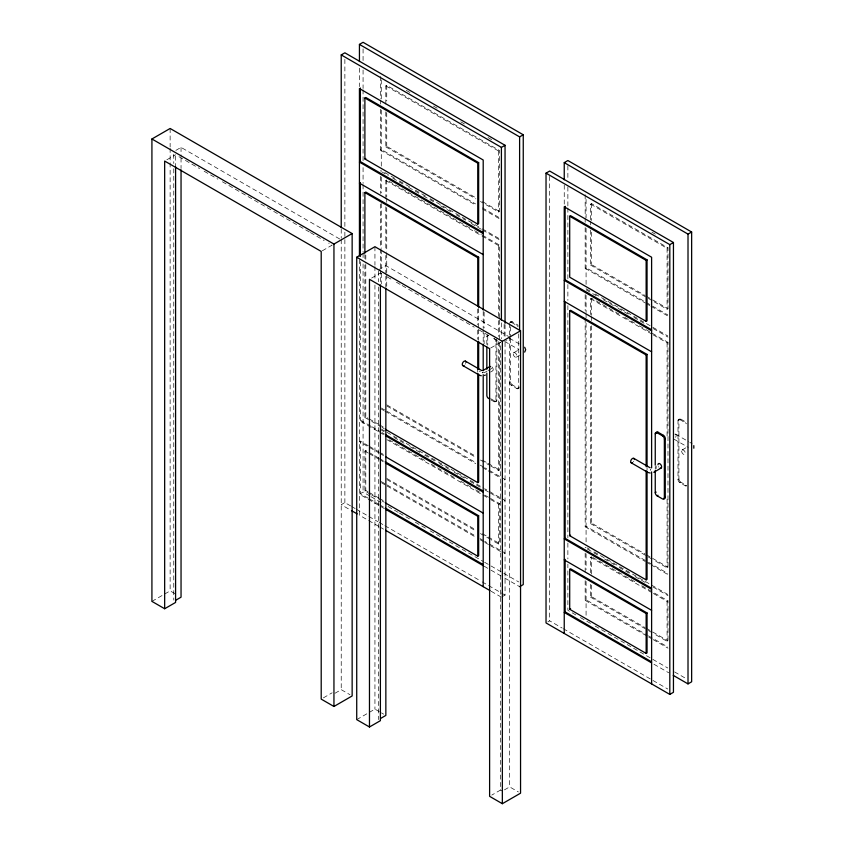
<?xml version="1.0" encoding="UTF-8"?>
<svg xmlns="http://www.w3.org/2000/svg" width="846" height="846" viewBox="0 0 846 846"><rect width="100%" height="100%" fill="white"/><g stroke="black" fill="none" stroke-linecap="round" stroke-linejoin="round"><path stroke-width="0.63" stroke-dasharray="4.23 3.17" d="M482.241 372.346L482.294 373.012L482.347 372.346M650.648 469.572L650.701 470.228L650.743 469.572M175.852 150.387L181.044 147.394L341.224 239.873M166.852 159.788L175.587 154.744M385.818 104.069L385.818 85.911L386.738 85.383L499.584 150.546L499.584 211.5L498.675 212.018L480.443 201.496M380.362 109.293L380.362 150.017L381.271 149.488L475.526 203.907M385.818 111.852L385.818 146.866L386.738 146.337L475.653 197.678M380.362 171.04L381.271 170.511M385.818 198.905L385.818 180.494L386.738 179.965L469.953 228.018M322.294 250.797L332.129 245.129L328.703 243.14M385.818 85.911L498.675 151.064L499.584 150.546M378.574 269.842L385.85 265.633L508.499 336.444M371.658 278.038L380.393 272.994L382.678 274.315M385.818 180.494L498.675 245.647L499.584 245.129L499.584 318.773M590.635 219.717L590.635 204.161L591.544 203.632L667.991 247.772L667.991 308.727L667.082 309.245L653.387 301.345M585.168 227.542L585.168 268.267L586.077 267.738L645.086 301.8M590.635 230.091L590.635 265.105L591.544 264.587L645.17 295.55M510.127 322.22L511.037 321.702M486.841 344.396L486.841 336.549L487.751 336.031A2.527 1.459 60 0 1 487.888 335.291M509.831 322.495A2.527 1.459 60 0 1 511.418 322.368L512.327 321.84L517.794 324.991A2.527 1.459 60 0 1 518.26 325.329M511.418 322.368L516.874 325.52L517.794 324.991M370.559 426.003L360.343 420.102L359.434 420.631L378.733 431.777M364.89 264.914L364.89 417.48L365.8 416.951L368.084 418.262M490.849 399.82L494.127 401.713A2.57 1.491 60 0 0 495.946 400.655L495.946 341.805L496.856 341.287A2.527 1.459 60 0 0 496.338 339.489M490.701 348.023L500.525 342.344L500.525 790.037L491.79 795.081M590.635 204.161L667.082 248.29L667.991 247.772M590.635 314.522L590.635 298.744L591.544 298.215L620.065 314.68M368.285 445.715L360.343 441.126L359.434 441.644L378.733 452.79M513.776 352.719L518.947 349.726M487.106 371.087L485.022 372.282A2.57 1.491 0 0 1 481.385 372.282L479.196 371.024M488.142 370.485L492.309 368.084M490.595 372.039L492.679 370.834M516.346 357.171L519.486 355.362M370.59 494.328L364.89 491.04L364.89 451.108L365.8 450.58L368.084 451.891M510.508 338.59L510.508 381.747L509.599 382.265A2.57 1.491 60 0 0 511.418 385.427L516.874 388.578L517.794 388.05A2.57 1.491 60 0 0 519.233 388.06M511.418 385.427L512.327 384.898L517.794 388.05M494.127 401.713L495.037 401.184A2.57 1.491 60 0 0 496.856 400.137L496.856 341.287M495.946 400.655L496.856 400.137M516.874 388.578A2.57 1.491 60 0 0 518.704 387.521L519.613 387.003M495.418 401.839L496.327 401.311M518.164 388.705L519.074 388.177M151.92 601.379L170.131 590.878L176.677 594.653M350.593 505.897L344.872 502.598L341.224 504.702L350.329 509.958M369.892 496.031L363.071 492.086L359.434 494.191L384.412 508.615M364.89 491.04L365.8 490.511L368.084 491.833M653.387 334.974L667.082 342.873L667.991 342.355L667.991 567.243L667.082 567.772L653.387 559.862M490.701 465.935L498.675 470.545L499.584 470.016L499.584 341.128M504.142 479.999L505.051 479.481L484.61 467.679M490.701 499.563L498.675 504.174L499.584 503.645L499.584 543.587L498.675 544.105L490.701 539.505M504.142 501.022L505.051 500.494L484.61 488.692M678.524 419.447L679.433 418.929M686.392 486.006A2.57 1.491 60 0 1 685.281 485.805L679.824 482.643A2.57 1.491 60 0 1 678.006 479.492L678.006 420.642L678.915 420.124A2.527 1.459 60 0 1 680.734 419.066L686.191 422.217A2.527 1.459 60 0 1 686.434 422.376M678.006 420.642A2.527 1.459 60 0 1 679.824 419.595L680.734 419.066M679.824 419.595L685.281 422.746L686.191 422.217M682.172 449.945L686.307 447.555M504.142 553.57L505.051 553.041L484.61 541.239M585.168 318.308L585.168 526.783L586.077 526.265L647.349 561.638M590.635 326.355L590.635 523.632L591.544 523.114L645.17 554.067M678.006 479.492L678.915 478.973L678.915 420.124M679.824 482.643L680.734 482.125L686.191 485.276A2.57 1.491 60 0 0 686.434 485.393M685.281 485.805L686.191 485.276M323.394 697.855L332.129 692.811M585.168 547.806L586.077 547.277M334.984 693.265L341.224 689.659L349.969 694.703M502.313 596.652L505.051 595.076L505.051 340.938M590.635 572.721L590.635 557.26L591.544 556.742L591.544 574.772M356.726 719.629L368.105 713.062M369.247 712.406L374.937 709.117L380.393 712.269M547.859 621.895L549.678 620.848L562.167 628.06M585.168 580.642L585.168 600.353L586.077 599.825L647.349 635.198M590.635 584.311L590.635 597.202L591.544 596.673L645.17 627.637M653.387 593.501L667.082 601.4L667.991 600.872L667.991 640.813L667.082 641.331L653.387 633.432M504.428 789.889L509.63 786.886L518.365 791.93M406.26 90.353L410.796 92.975M433.512 106.088L438.048 108.711M460.763 121.824L465.3 124.447M488.015 137.56L492.552 140.182M651.896 232.174L655.29 234.131M482.484 201.623L499.584 211.5M646.312 296.206L667.991 308.727M385.818 146.866L475.875 198.863M590.635 265.105L652.245 300.679M482.336 207.841L500.504 218.331M646.217 302.456L667.78 314.902M380.362 150.017L475.748 205.092M482.558 209.025L500.726 219.516M585.168 268.267L645.308 302.984M646.439 303.64L649.844 305.607M650.976 306.263L668.002 316.087M384.676 172.478L394.902 178.379M399.439 181.002L410.796 187.558M415.344 190.181L425.559 196.082M430.106 198.704L481.205 228.209M482.336 228.864L500.504 239.355M586.077 288.75L590.614 291.373M595.161 293.996L667.78 335.925M381.493 171.696L388.314 175.63M392.851 178.252L404.208 184.809M408.755 187.431L418.971 193.332M423.518 195.955L433.734 201.845M440.544 205.779L450.77 211.68M456.449 214.958L465.533 220.203M471.211 223.481L481.427 229.382M482.558 230.038L500.726 240.528M586.299 289.935L598.788 297.147M603.325 299.759L613.54 305.66M618.077 308.282L628.282 314.173M633.961 317.451L646.439 324.653M653.249 328.586L668.002 337.099M474.511 230.651L481.353 234.596M482.484 235.251L499.584 245.129M624.634 317.313L634.902 323.246M639.46 325.879L667.991 342.355M590.635 298.744L652.245 334.307M509.44 338.22L519.285 343.91M675.647 434.178L688.781 441.76M689.881 442.395L692.07 443.664M504.671 341.414L518.831 349.588M674.167 439.264L688.327 447.439M179.014 156.721L199.582 168.597M204.15 171.241L217.866 179.151M222.435 181.795L309.276 231.931M310.419 232.587L324.124 240.507M387.257 276.949L391.835 279.592M396.414 282.236L400.993 284.88M402.136 285.536L474.215 327.159M478.794 329.803L490.849 336.761M493.662 338.389L500.525 342.344M490.669 398.667L495.037 401.184M386.738 404.864L475.653 456.195M482.484 460.15L487.053 462.783M488.184 463.439L499.584 470.016M646.312 554.733L667.991 567.243M386.96 406.048L475.875 457.379M480.443 460.013L489.559 465.279M590.635 523.632L652.245 559.206M381.271 408.015L385.818 410.638M386.95 411.293L475.526 462.434M480.063 465.057L483.468 467.024M648.491 562.294L667.78 573.429M381.493 409.2L383.767 410.511M384.909 411.167L475.748 463.619M482.558 467.552L487.106 470.175M488.237 470.831L500.726 478.032M585.168 526.783L645.308 561.511M646.439 562.167L649.844 564.123M650.976 564.779L668.002 574.614M369.216 418.929L378.342 424.184M379.484 424.851L384.042 427.484M364.89 417.48L370.59 420.769M371.732 421.424L380.848 426.691M381.99 427.346L384.274 428.668M381.271 429.038L385.818 431.661M386.95 432.317L483.468 488.036M587.219 547.933L589.482 549.244M594.019 551.867L667.78 594.452M381.493 430.212L383.767 431.523M393.993 437.424L404.208 443.325M409.887 446.603L420.102 452.504M424.65 455.127L434.865 461.028M439.412 463.65L449.628 469.551M454.175 472.174L464.391 478.075M470.069 481.353L480.295 487.254M484.832 489.876L489.379 492.499M490.511 493.155L500.726 499.055M587.441 549.117L599.92 556.319M604.456 558.942L614.672 564.842M619.209 567.455L630.556 574.011M635.092 576.634L645.308 582.524M653.249 587.113L668.002 595.626M371.701 426.659L380.785 431.904M381.916 432.56L384.19 433.871M379.865 432.433L384.412 435.055M389.012 439.814L426.627 461.525M431.196 464.158L456.269 478.646M460.827 481.268L471.085 487.201M475.653 489.834L480.211 492.457M484.769 495.09L489.326 497.723M490.469 498.389L499.584 503.645M592.676 557.398L637.186 583.084M641.744 585.728L667.991 600.872M386.96 439.677L489.559 498.907M590.635 557.26L652.245 592.835M369.427 446.371L378.511 451.616M379.643 452.272L384.19 454.884M379.865 453.445L384.412 456.068M369.216 452.557L378.342 457.823M379.484 458.479L384.042 461.112M364.89 451.108L368.306 453.075M369.448 453.742L378.574 458.997M379.706 459.664L384.274 462.297M386.738 478.424L475.653 529.765M482.484 533.71L487.053 536.343M488.184 536.999L499.584 543.587M646.312 628.292L667.991 640.813M386.96 479.608L475.875 530.95M480.443 533.583L489.559 538.849M590.635 597.202L652.245 632.776M381.271 481.586L385.818 484.208M386.95 484.864L475.526 535.994M480.063 538.616L483.468 540.583M648.491 635.854L667.78 646.989M381.493 482.759L386.04 485.382M387.172 486.038L475.748 537.178M480.295 539.801L483.701 541.768M484.832 542.423L489.379 545.046M490.511 545.702L500.726 551.603M585.168 600.353L647.581 636.382M648.713 637.038L652.118 639.005M653.249 639.661L668.002 648.173M369.216 492.488L378.342 497.755M379.484 498.41L384.042 501.044M371.732 494.984L380.848 500.25M381.99 500.917L384.274 502.228M371.034 496.687L383.545 503.909M388.081 506.532L398.307 512.433M399.439 513.088L410.796 519.645M415.344 522.268L425.559 528.168M430.106 530.791L483.468 561.607M484.61 562.262L518.704 581.942M575.84 614.936L567.878 610.336L567.878 564.166M580.388 617.559L590.614 623.46M595.161 626.082L667.78 668.012M674.59 671.946L685.969 678.513M368.285 498.252L360.343 493.662L360.343 441.126M369.427 498.907L378.511 504.153M379.643 504.808L384.19 507.431M484.145 566.196L489.866 569.495M491.008 570.162L503.592 577.427M504.734 578.082L519.613 586.669M653.947 664.226L668.71 672.75M351.735 506.564L355.161 508.541M356.314 509.207L367.756 515.806M368.898 516.472L378.046 521.76M379.188 522.416L383.767 525.059M384.909 525.715L481.025 581.202M482.167 581.868L505.051 595.076M563.299 628.715L667.769 689.025M378.733 526.36L359.434 515.214L359.434 259.648M379.865 527.016L384.412 529.638M491.166 591.269L501.403 597.181M381.483 712.903L383.672 714.161M500.525 790.037L502.344 791.084M667.082 248.29L667.082 309.245M667.082 342.873L667.082 436.25M667.082 499.383L667.082 567.772M667.082 601.4L667.082 641.331M656.158 465.945L656.158 468.568M655.248 466.474L655.248 469.086M647.053 467.542L647.053 470.175M591.544 203.632L591.544 220.489M591.544 232.164L591.544 264.587M591.544 298.215L591.544 315.315M591.544 316.626L591.544 320.571M591.544 325.837L591.544 523.114M591.544 585.083L591.544 596.673M590.635 221.018L590.635 224.909M586.077 199.423L586.077 217.824M586.077 228.325L586.077 287.439M586.077 295.349L586.077 312.502M586.077 313.824L586.077 317.779M586.077 323.066L586.077 543.344M586.077 553.844L586.077 569.612M586.077 581.435L586.077 616.903M585.168 194.696L585.168 217.031M585.168 218.342L585.168 222.287M585.168 294.556L585.168 310.397M585.168 553.062L585.168 572.763M567.878 165.816L567.878 179.014M567.878 186.924L567.878 206.71M567.878 208.031L567.878 279.254M567.878 284.531L567.878 300.362M567.878 305.639L567.878 537.792M567.878 543.069L567.878 558.889M564.24 185.073L564.24 204.859M549.678 176.328L549.678 620.848M518.704 333.906L518.704 387.521M510.508 326.82L510.508 337.279M509.599 323.415L509.599 335.185M509.599 336.497L509.63 786.886M505.051 324.674L505.051 340.504M504.142 324.304L504.142 338.823M501.403 322.823L501.403 338.654M499.584 320.095L499.584 339.817M498.675 151.064L498.675 212.018M498.675 245.647L498.675 319.302M498.675 320.613L498.675 336.401M498.675 341.657L498.675 470.545M498.675 504.174L498.675 544.105M487.751 336.031L487.751 345.179M484.113 312.111L484.113 327.952M484.113 333.229L484.113 343.783M483.203 311.317L483.203 328.47M483.203 329.792L483.203 342.99M478.656 308.504L478.656 328.227M478.656 329.549L478.656 340.071M477.747 309.023L477.747 324.811M477.747 330.067L477.747 339.278M477.747 369.522L477.747 372.155M386.738 85.383L386.738 100.949M386.738 112.624L386.738 146.337M386.738 179.965L386.738 197.065M386.738 198.387L386.738 202.331M386.738 207.587L386.738 252.309M386.738 253.62L386.738 273.343M386.738 274.664L386.738 287.809M385.818 206.794L385.818 250.205M385.818 255.46L385.85 274.865M385.85 276.187L385.818 287.027M381.271 79.873L381.271 99.574M381.271 110.086L381.271 169.2M381.271 177.11L381.271 192.941M381.271 203.495L381.271 248.364M381.271 249.676L381.271 268.15M381.271 273.427L381.271 283.992M380.362 76.457L380.362 98.792M380.362 100.103L380.362 104.037M380.362 176.317L380.362 193.47M380.362 204.023L380.362 247.571M380.362 248.883L380.362 268.679M380.362 270.001L380.393 283.558M378.574 271.154L378.574 281.707M378.574 286.984L378.574 719.629M374.937 246.715L374.937 265.21M374.937 266.532L374.937 279.751M374.937 285.028L374.937 709.117M365.8 255.185L365.8 263.074M365.8 264.386L365.8 416.951M365.8 450.58L365.8 490.511M364.89 254.392L364.89 259.659M363.071 48.899L363.071 60.764M363.071 69.996L363.071 88.47M363.071 89.782L363.071 161.015M363.071 167.603L363.071 183.434M363.071 184.756L363.071 252.023M363.071 253.345L363.071 258.622M363.071 263.899L363.071 492.086M360.343 261.763L360.343 420.102M359.434 68.145L359.434 86.609M344.872 59.4L344.872 226.918M344.872 232.195L344.872 502.598M341.224 229.023L341.224 238.255M341.224 239.577L341.224 689.659M181.044 147.394L181.044 156.626M181.044 157.938L181.044 168.491M175.587 156.066L175.587 166.63M173.768 154.236L173.768 163.468M173.768 168.745L173.768 600.068M170.131 128.476L170.131 146.971M170.131 148.293L170.131 161.501M170.131 162.823L170.131 590.878M658.886 467.129A2.57 1.491 60 0 1 658.516 466.58M633.781 461.324A2.57 1.491 -60 0 1 633.4 461.874M685.281 422.746A2.527 1.459 60 0 1 686.402 423.814M680.734 482.125A2.57 1.491 60 0 1 678.915 478.973M674.833 434.104A2.57 1.491 -60 0 1 676.176 435.362A2.57 1.491 -60 0 1 674.833 438.165M516.874 325.52A2.527 1.459 60 0 1 518.175 326.873M510.519 322.622A2.527 1.459 60 0 1 512.327 321.84M512.327 384.898A2.57 1.491 60 0 1 510.508 381.747M506.87 340.473A2.57 1.491 -60 0 1 506.426 340.938M494.127 338.654A2.527 1.459 60 0 1 494.825 339.214M495.047 339.458A2.527 1.459 60 0 1 495.946 341.805M486.841 336.549A2.527 1.459 60 0 1 488.671 335.502M491.864 366.847A2.57 1.491 60 0 1 493.081 370.379A2.57 1.491 60 0 1 490.49 369.903M465.67 363.494A2.57 1.491 -60 0 1 465.385 364.097M681.643 451.119A2.57 1.491 60 0 0 684.372 454.514A2.57 1.491 60 0 0 684.372 450.876A2.57 1.491 60 0 0 681.643 451.119M513.236 353.892A2.57 1.491 60 0 0 515.965 357.287A2.57 1.491 60 0 0 515.965 353.649A2.57 1.491 60 0 0 513.236 353.892"/><path stroke-width="1.27" d="M693.815 448.221L693.815 445.62M524.689 352.126L525.673 349.694L524.689 347.251M164.663 608.739L151.92 601.379L151.92 138.987L170.131 128.476L352.148 233.559L352.148 695.962L333.948 706.473L321.205 699.113L321.205 251.431L164.663 161.047L164.663 608.739L175.587 602.437L175.587 166.63M341.224 227.701L341.224 54.916L344.872 52.812L505.051 145.29L505.051 323.362M359.434 61.547L359.434 44.404L363.071 42.3L523.251 134.778L523.251 584.565L519.613 586.669M364.89 97.999L365.8 97.47L478.656 162.633L478.656 223.577L477.747 224.105L364.89 158.953L364.89 97.999L477.747 163.151L478.656 162.633M482.981 232.386L360.343 161.575L359.434 162.104L483.203 233.57M364.89 158.953L365.8 158.424M364.89 253.081L364.89 192.581L365.8 192.053L478.656 257.205L478.656 307.183M151.92 138.987L333.948 244.071L352.148 233.559M341.224 54.916L501.403 147.394L505.051 145.29M359.434 44.404L519.613 136.883L523.251 134.778M369.469 726.989L356.726 719.629L356.726 257.226L374.937 246.715L520.554 330.786L520.554 793.188L502.344 803.7L489.612 796.34L489.612 348.658L369.469 279.296L369.469 726.989L380.393 720.676L380.393 284.88M546.03 173.155L549.678 171.051L673.448 242.516L673.448 692.303L669.81 694.407L546.03 622.942L546.03 173.155L669.81 244.621L673.448 242.516M564.24 179.796L564.24 162.644L567.878 160.539L691.647 232.005L691.647 681.791L688.01 683.896L673.247 675.372M364.89 192.581L477.747 257.734L478.656 257.205M569.696 216.238L570.606 215.719L647.053 259.859L647.053 320.803L646.143 321.332L569.696 277.192L569.696 216.238L646.143 260.378L647.053 259.859M651.378 329.612L565.149 279.825L564.24 280.343L651.61 330.786M356.726 257.226L502.344 341.298L520.554 330.786M564.24 162.644L688.01 234.109L691.647 232.005M647.053 471.486L647.053 579.33L646.143 579.859L569.696 535.719L569.696 310.82L570.606 310.302L647.053 354.432L647.053 466.231M482.876 370.559L490.109 366.381A2.57 1.491 60 0 0 489.58 367.555M489.58 398.032L488.671 398.561A2.57 1.491 60 0 1 486.841 395.41L486.841 373.171M175.852 600.184L181.044 597.181L181.044 169.813M569.696 310.82L646.143 354.96L647.053 354.432M385.406 429.324L477.747 482.632L478.656 482.104L478.656 374.26M385.406 462.952L477.747 516.261L478.656 515.732L478.656 555.674L477.747 556.192L385.406 502.884M655.248 465.163L655.248 433.776L656.158 433.258M655.248 433.776A2.527 1.459 60 0 1 657.067 432.729L657.977 432.2L663.444 435.352A2.527 1.459 60 0 1 665.263 438.514L665.263 497.363A2.57 1.491 60 0 1 663.676 498.527M657.067 432.729L662.524 435.88L663.444 435.352M655.248 470.397L655.248 492.636A2.57 1.491 60 0 0 657.067 495.788L662.524 498.939A2.57 1.491 60 0 0 664.353 497.882L664.353 439.032L665.263 438.514M653.768 472.29L661.086 468.06M651.378 588.139L565.149 538.352L564.24 538.87L651.61 589.313M569.696 535.719L570.606 535.19M655.248 492.636L656.158 492.108M657.067 495.788L657.977 495.259M664.353 497.882L665.263 497.363M569.696 569.347L570.606 568.819L647.053 612.959L647.053 652.901L646.143 653.419L569.696 609.279L569.696 569.347L646.143 613.487L647.053 612.959M380.658 718.423L385.85 715.42L385.85 288.052M651.378 661.699L565.149 611.912L564.24 612.441L651.61 662.883M569.696 609.279L570.606 608.76M485.361 375.064L484.494 375.444M650.193 473.02L648.015 472.491M481.3 375.73L480.094 375.444M359.434 183.127L483.203 254.583M564.24 301.366L651.61 351.809M465.385 361.126L481.723 370.559M633.781 458.352L650.119 467.785M462.804 365.578L479.227 375.064M631.211 462.804L647.634 472.29M385.321 434.527L482.981 490.913M385.543 435.711L483.203 492.086M385.543 456.724L483.203 513.11M564.24 559.893L651.61 610.336M385.184 461.768L478.656 515.732M385.321 508.086L482.981 564.472M385.543 509.271L483.203 565.657M351.471 510.614L357.149 513.892M385.543 530.294L490.035 590.614M688.01 234.109L688.01 683.896M669.81 244.621L669.81 694.407M651.61 467.923L651.61 257.226L564.24 206.784L564.24 633.453M651.61 471.878L651.61 683.896M646.143 260.378L646.143 321.332M646.143 354.96L646.143 466.749M646.143 470.693L646.143 579.859M646.143 613.487L646.143 653.419M565.149 206.255L565.149 279.825M565.149 302.159L565.149 538.352M565.149 559.365L565.149 611.912M519.613 136.883L519.613 330.775M502.344 341.298L502.344 803.7M501.403 147.394L501.403 320.179M486.841 347.019L486.841 369.247M483.203 310.006L483.203 160L359.434 88.544L359.434 255.693M483.203 344.311L483.203 370.696M483.203 374.651L483.203 586.669M478.656 341.382L478.656 369.004M477.747 163.151L477.747 224.105M477.747 257.734L477.747 306.4M477.747 341.911L477.747 369.522M477.747 373.467L477.747 482.632M477.747 516.261L477.747 556.192M360.343 88.016L360.343 161.575M360.343 182.599L360.343 256.486M333.948 244.071L333.948 706.473M656.21 432.74A2.527 1.459 60 0 1 657.977 432.2M662.524 435.88A2.527 1.459 60 0 1 664.353 439.032M657.977 464.782A2.57 1.491 60 0 1 659.637 463.65A2.57 1.491 60 0 1 661.593 466.506A2.57 1.491 60 0 1 660.271 468.134M632.491 462.677A2.57 1.491 -60 0 1 630.672 461.63A2.57 1.491 -60 0 1 632.491 458.479A2.57 1.491 -60 0 1 634.32 459.526M464.094 365.451A2.57 1.491 -60 0 1 462.276 364.404A2.57 1.491 -60 0 1 464.094 361.253A2.57 1.491 -60 0 1 465.913 362.3"/></g></svg>
